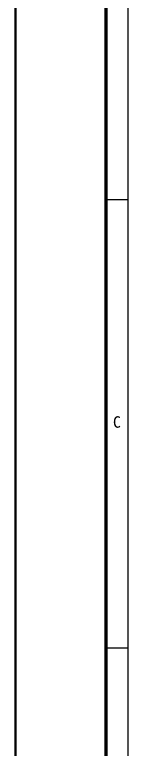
# Model space of a CAD drawing. Header units: millimetres. Extents: x 6 to 3615, y -854 to 0.
# Drawn here: x 6.3 to 31.9, y -331.7 to -165.8 of the extents above; entities that cross this region are included whole.
import ezdxf

# ---------------------------------------------------------------- set-up
doc = ezdxf.new("R2010")
doc.units = ezdxf.units.MM
doc.styles.add('4eff5b8b_Style', font='simfang.ttf')

msp = doc.modelspace()

# ---------------------------------------------------------------- linework, layer by layer
at = {"linetype": 'Continuous', "lineweight": 13}
for points in [[(6.35, 0), (6.35, -851.33)], [(6.55, -0.16), (6.55, -851.22)], [(31.89, -10.28), (31.89, -846.11)], [(31.9, -10.25), (31.9, -846.02)]]:
    msp.add_lwpolyline(points, dxfattribs=at)
at = {"linetype": 'Continuous', "lineweight": 30}
for points in [[(6.59, -0.16), (6.59, -851.17)], [(31.9, -846.02), (31.9, -10.25)], [(31.87, -207.64), (26.81, -207.64)], [(31.87, -308.81), (26.81, -308.81)]]:
    msp.add_lwpolyline(points, dxfattribs=at)
at = {"linetype": 'Continuous', "lineweight": 70}
msp.add_lwpolyline([(26.83, -5.22), (26.83, -846.11)], dxfattribs=at)

# ---------------------------------------------------------------- texts
at = {"linetype": 'Continuous', "style": '4eff5b8b_Style'}
msp.add_text('C', height=2.58, dxfattribs=at).set_placement((28.46, -259.07))

doc.saveas('drawing.dxf')
